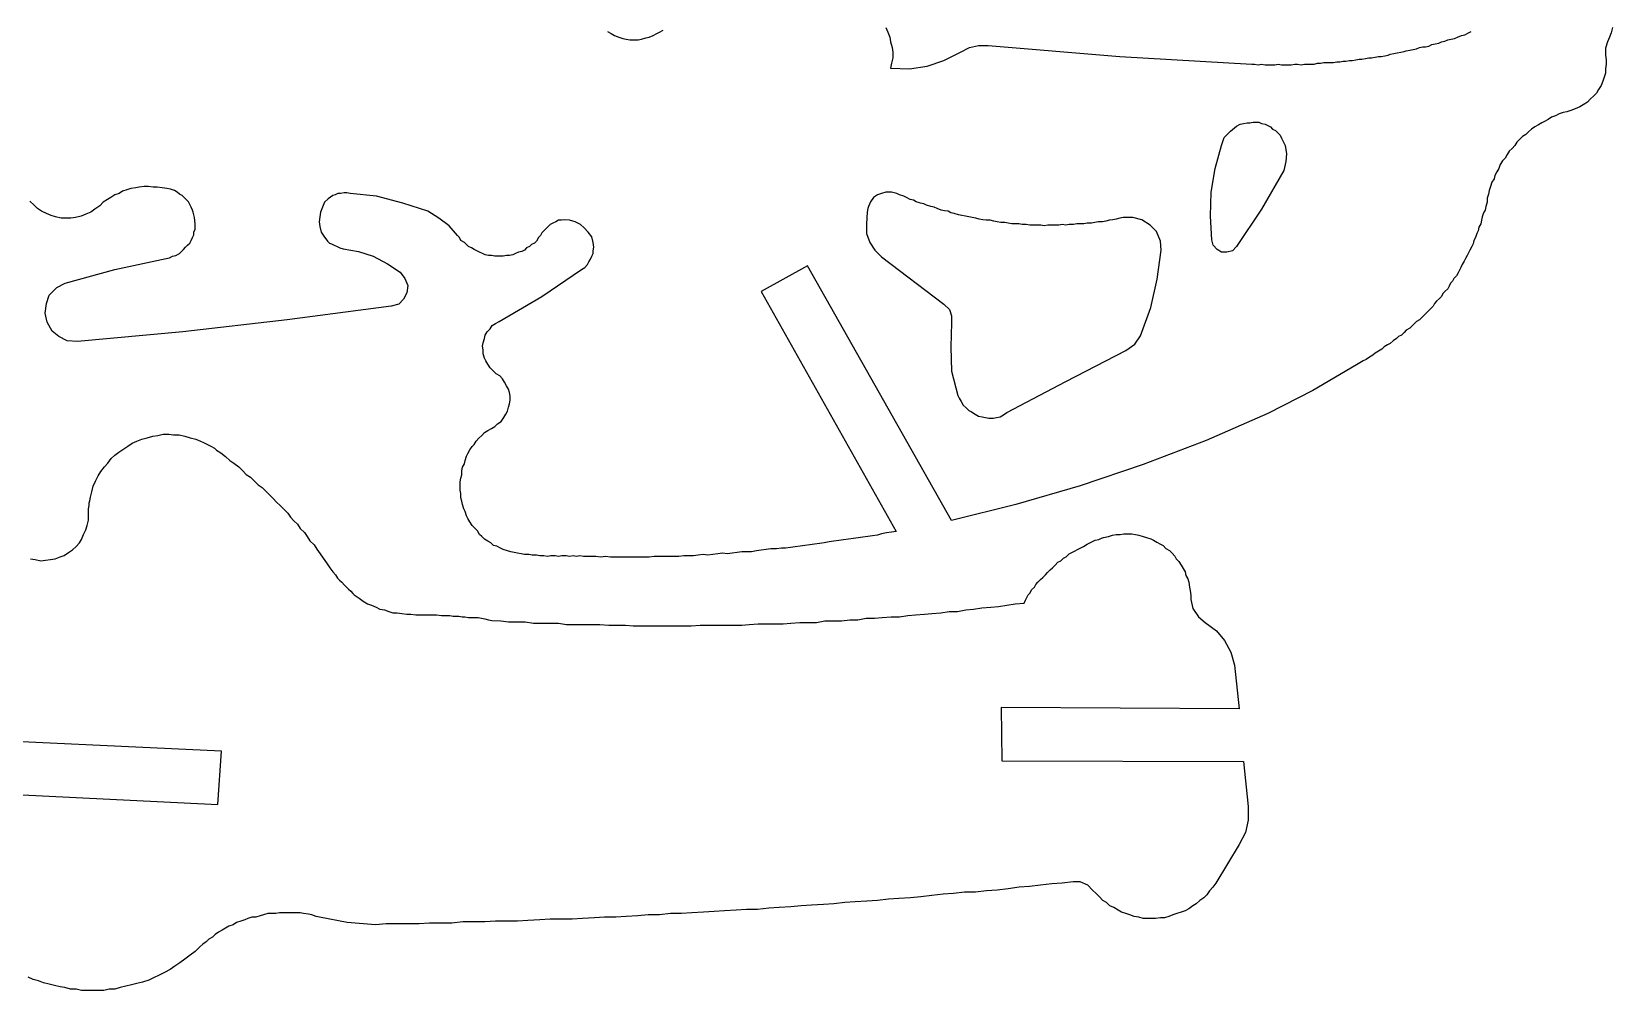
# Model space of a CAD drawing. Extents: x 6 to 899, y 6 to 466.
# Drawn here: x 703.6 to 884.6, y 6 to 115.8 of the extents above; entities that cross this region are included whole.
import ezdxf

# ---------------------------------------------------------------- set-up
doc = ezdxf.new("R2010")
doc.units = 0
doc.header["$MEASUREMENT"] = 0
doc.layers.add('DEFAULT_LAYER', color=1, linetype='Continuous')

msp = doc.modelspace()

# ---------------------------------------------------------------- linework, layer by layer
at = {"layer": 'DEFAULT_LAYER'}
for points in [[(884.59, 116.33), (884.43, 115.69), (884.27, 115.22), (884.03, 114.66), (883.8, 113.95), (883.8, 113.16), (883.87, 112.6), (883.87, 112.13), (883.8, 111.57), (883.8, 111.1), (883.64, 110.62), (883.48, 110.15), (883.32, 109.67), (883, 109.2), (882.77, 108.8), (882.45, 108.48), (882.05, 108.09), (881.74, 107.77), (881.26, 107.45), (880.86, 107.22), (880.31, 106.98), (879.83, 106.82), (879.36, 106.66), (878.96, 106.58), (878.49, 106.43), (878.09, 106.19), (877.62, 106.03), (877.22, 105.79), (876.82, 105.55), (876.51, 105.4), (876.11, 105.16), (875.72, 104.92), (875.32, 104.68), (875, 104.37), (874.69, 104.05), (874.29, 103.81), (873.97, 103.49), (873.66, 103.18), (873.42, 102.78), (873.1, 102.46), (872.78, 102.15), (872.55, 101.75), (872.31, 101.36), (871.99, 101.04), (871.75, 100.64), (871.6, 100.17), (871.36, 99.77), (871.12, 99.37), (871.04, 98.98), (870.8, 98.58), (870.65, 98.11), (870.49, 97.63), (870.41, 97.24), (870.25, 96.76), (870.25, 96.29), (870.09, 95.81), (870.01, 95.41), (869.85, 95.1), (869.69, 94.62), (869.62, 94.23), (869.54, 93.83), (869.3, 93.43), (869.22, 93.04), (869.06, 92.72), (868.9, 92.25), (868.74, 91.93), (868.66, 91.53), (868.51, 91.22), (868.27, 90.82), (868.11, 90.5), (867.95, 90.19), (867.79, 89.87), (867.63, 89.55), (867.4, 89.16), (867.24, 88.84), (867.08, 88.52), (866.92, 88.2), (866.76, 87.89), (866.45, 87.57), (866.29, 87.25), (866.05, 87.02), (865.89, 86.7), (865.73, 86.38), (865.42, 86.07), (865.18, 85.83), (865.02, 85.51), (864.78, 85.27), (864.47, 84.96), (864.23, 84.72), (864.07, 84.4), (863.83, 84.16), (863.52, 83.85), (863.28, 83.61), (863.04, 83.37), (862.8, 83.13), (862.49, 82.82), (862.17, 82.66), (861.85, 82.34), (861.61, 82.11), (861.38, 81.87), (860.98, 81.63), (860.74, 81.39), (860.43, 81.08), (860.11, 80.92), (859.87, 80.68), (859.48, 80.44), (859.16, 80.12), (858.84, 79.97), (858.45, 79.73), (858.21, 79.49), (857.81, 79.25), (857.42, 79.02), (857.18, 78.78), (856.78, 78.54), (856.39, 78.3), (856.07, 78.14), (855.67, 77.91), (855.28, 77.67), (850.29, 74.74), (845.14, 72.12), (838.09, 69.03), (830.88, 66.26), (823.67, 63.81), (816.3, 61.67), (808.93, 59.84), (792.46, 89), (787.15, 86.07), (802.6, 58.58), (802.04, 58.5), (801.49, 58.42), (800.93, 58.34), (800.46, 58.18), (799.9, 58.1), (799.35, 58.02), (798.79, 57.94), (798.24, 57.86), (797.69, 57.79), (797.13, 57.71), (796.58, 57.63), (796.02, 57.55), (795.47, 57.47), (794.91, 57.39), (794.36, 57.31), (793.8, 57.23), (793.25, 57.15), (792.69, 57.07), (792.14, 56.99), (791.59, 56.91), (791.03, 56.83), (790.48, 56.76), (789.92, 56.68), (789.45, 56.68), (788.89, 56.6), (788.26, 56.6), (787.7, 56.52), (787.15, 56.44), (786.59, 56.36), (786.04, 56.28), (785.56, 56.28), (784.93, 56.28), (784.38, 56.2), (783.82, 56.12), (783.27, 56.04), (782.71, 56.12), (782.16, 56.04), (781.6, 55.96), (781.05, 55.88), (780.5, 55.96), (779.94, 55.88), (779.39, 55.8), (778.75, 55.8), (778.28, 55.8), (777.72, 55.73), (777.09, 55.73), (776.61, 55.73), (775.98, 55.73), (775.5, 55.73), (774.87, 55.73), (774.32, 55.65), (773.84, 55.65), (773.21, 55.65), (772.73, 55.65), (772.1, 55.65), (771.62, 55.65), (770.99, 55.65), (770.51, 55.65), (769.88, 55.65), (769.33, 55.73), (768.77, 55.65), (768.22, 55.73), (767.74, 55.73), (767.11, 55.73), (766.79, 55.73), (766.39, 55.8), (766, 55.73), (765.6, 55.8), (765.21, 55.73), (764.81, 55.8), (764.33, 55.8), (763.94, 55.73), (763.54, 55.8), (763.07, 55.8), (762.67, 55.73), (762.27, 55.8), (761.8, 55.8), (761.4, 55.88), (760.93, 55.88), (760.53, 55.96), (760.06, 55.96), (759.66, 56.04), (759.26, 56.12), (758.87, 56.2), (758.47, 56.28), (758.08, 56.36), (757.6, 56.52), (757.28, 56.68), (756.89, 56.91), (756.49, 56.99), (756.18, 57.31), (755.86, 57.47), (755.46, 57.71), (755.15, 58.02), (754.91, 58.26), (754.67, 58.66), (754.35, 58.97), (754.04, 59.29), (753.8, 59.69), (753.56, 60.08), (753.4, 60.4), (753.24, 60.87), (753.09, 61.19), (752.93, 61.67), (752.85, 62.06), (752.77, 62.46), (752.77, 62.93), (752.69, 63.33), (752.69, 63.81), (752.69, 64.28), (752.77, 64.68), (752.85, 65.07), (752.85, 65.55), (752.93, 65.94), (753.16, 66.34), (753.24, 66.74), (753.4, 67.21), (753.56, 67.53), (753.8, 67.93), (754.04, 68.32), (754.27, 68.56), (754.51, 68.95), (754.83, 69.27), (755.15, 69.59), (755.46, 69.91), (755.86, 70.14), (756.25, 70.38), (756.65, 70.62), (756.97, 70.94), (757.36, 71.17), (757.68, 71.65), (757.92, 72.04), (758.08, 72.36), (758.23, 72.84), (758.31, 73.23), (758.39, 73.63), (758.39, 74.1), (758.31, 74.5), (758.23, 74.9), (758, 75.29), (757.76, 75.69), (757.52, 76.08), (757.2, 76.4), (756.81, 76.64), (756.41, 77.04), (756.1, 77.35), (755.86, 77.75), (755.62, 78.14), (755.46, 78.46), (755.3, 78.94), (755.3, 79.41), (755.22, 79.81), (755.3, 80.2), (755.46, 80.68), (755.54, 81.08), (755.78, 81.47), (756.1, 81.79), (756.33, 82.18), (756.73, 82.42), (757.13, 82.66), (762.04, 85.51), (766.55, 88.6), (766.95, 88.84), (767.27, 89.16), (767.42, 89.47), (767.58, 89.79), (767.74, 90.11), (767.9, 90.42), (767.9, 90.74), (767.98, 91.14), (767.9, 91.69), (767.74, 92.32), (767.34, 92.88), (766.87, 93.35), (766.47, 93.75), (765.84, 94.07), (765.21, 94.23), (764.65, 94.3), (764.26, 94.23), (763.94, 94.23), (763.62, 94.07), (763.3, 93.91), (762.99, 93.75), (762.67, 93.43), (762.43, 93.2), (762.04, 92.8), (761.88, 92.48), (761.64, 92.25), (761.4, 91.85), (761.17, 91.61), (760.85, 91.45), (760.61, 91.22), (760.29, 91.06), (760.06, 90.82), (759.74, 90.66), (759.34, 90.58), (759.03, 90.42), (758.71, 90.26), (758.31, 90.19), (758, 90.19), (757.6, 90.11), (757.28, 90.11), (756.97, 90.11), (756.65, 90.11), (756.25, 90.19), (755.94, 90.19), (755.54, 90.26), (755.22, 90.42), (754.91, 90.58), (754.59, 90.74), (754.27, 90.9), (753.96, 91.06), (753.64, 91.22), (753.4, 91.45), (753.16, 91.69), (752.77, 91.93), (752.61, 92.25), (752.37, 92.48), (751.42, 93.59), (750.23, 94.46), (748.97, 95.26), (746.11, 96.21), (743.1, 97), (740.09, 97.31), (739.7, 97.39), (739.38, 97.39), (738.98, 97.31), (738.67, 97.31), (738.35, 97.16), (738.11, 97.08), (737.56, 96.68), (737.16, 96.29), (736.93, 95.73), (736.69, 95.18), (736.61, 94.62), (736.53, 94.07), (736.61, 93.51), (736.77, 92.88), (737.08, 92.4), (737.48, 91.85), (737.72, 91.61), (737.95, 91.53), (738.27, 91.37), (738.59, 91.22), (738.91, 91.06), (739.3, 90.98), (741.04, 90.66), (742.71, 90.11), (744.37, 89.23), (745.8, 88.28), (746.35, 87.57), (746.67, 86.78), (746.59, 85.91), (746.19, 85.19), (745.64, 84.64), (744.77, 84.4), (732.89, 82.82), (720.92, 81.47), (708.88, 80.36), (707.69, 80.44), (706.74, 80.92), (705.95, 81.55), (705.4, 82.58), (705.16, 83.61), (705.32, 84.72), (705.63, 85.67), (706.51, 86.54), (707.46, 87.02), (713.16, 88.6), (719.02, 89.87), (719.42, 89.95), (719.73, 90.11), (720.13, 90.19), (720.53, 90.42), (720.76, 90.66), (721, 90.9), (721.24, 91.14), (721.48, 91.37), (721.72, 91.61), (721.87, 91.93), (722.03, 92.25), (722.19, 92.56), (722.19, 92.88), (722.35, 93.2), (722.35, 93.83), (722.27, 94.54), (722.11, 95.18), (722.03, 95.41), (721.87, 95.73), (721.72, 96.05), (721.56, 96.36), (721.32, 96.6), (721.08, 96.84), (720.84, 97.08), (720.53, 97.24), (720.29, 97.47), (719.97, 97.63), (719.5, 97.79), (719.1, 97.87), (718.55, 97.95), (717.99, 98.03), (717.52, 98.03), (716.96, 98.11), (716.49, 98.11), (715.93, 98.03), (715.54, 97.95), (714.98, 97.87), (714.51, 97.71), (714.03, 97.55), (713.64, 97.31), (713.16, 97.16), (712.68, 96.84), (712.29, 96.6), (711.81, 96.29), (711.42, 95.89), (710.86, 95.49), (710.39, 95.18), (709.83, 94.94), (709.28, 94.7), (708.64, 94.54), (708.09, 94.46), (707.61, 94.46), (706.98, 94.46), (706.35, 94.62), (705.87, 94.78), (705.32, 95.02), (704.76, 95.26), (704.29, 95.57), (703.89, 95.97), (703.42, 96.44)], [(769.56, 115.85), (769.96, 115.61), (770.36, 115.38), (770.83, 115.22), (771.31, 115.06), (771.7, 114.98), (772.1, 114.9), (772.57, 114.9), (773.05, 114.9), (773.44, 114.98), (773.92, 115.14), (774.32, 115.22), (774.79, 115.38), (775.19, 115.61), (775.5, 115.77), (775.9, 116.01)], [(801.41, 116.33), (801.65, 115.77), (801.88, 115.22), (801.96, 114.66), (802.12, 114.03), (802.2, 113.48), (802.2, 112.84), (802.04, 112.21), (801.96, 111.65), (804.1, 111.57), (806.16, 111.89), (808.06, 112.52), (809.96, 113.48), (810.99, 114.03), (812.02, 114.27), (813.13, 114.27), (828.18, 113), (843.31, 112.13), (843.63, 112.13), (844.03, 112.05), (844.42, 112.13), (844.82, 112.05), (845.14, 112.05), (845.61, 112.05), (845.93, 112.05), (846.33, 112.13), (846.72, 112.05), (847.04, 112.05), (847.51, 112.05), (847.83, 112.05), (848.23, 112.13), (848.54, 112.13), (848.94, 112.05), (849.34, 112.13), (849.65, 112.13), (850.13, 112.13), (850.44, 112.13), (850.84, 112.21), (851.16, 112.21), (851.55, 112.29), (851.87, 112.29), (852.35, 112.29), (852.66, 112.29), (853.06, 112.37), (853.38, 112.37), (853.77, 112.45), (854.09, 112.45), (854.48, 112.52), (854.8, 112.52), (855.2, 112.6), (855.59, 112.68), (855.91, 112.68), (856.31, 112.76), (856.7, 112.84), (857.02, 112.84), (857.42, 112.92), (857.81, 113), (858.13, 113), (858.52, 113.08), (858.92, 113.16), (859.16, 113.24), (859.55, 113.32), (859.95, 113.4), (860.35, 113.48), (860.74, 113.55), (860.98, 113.63), (861.38, 113.71), (861.77, 113.79), (862.17, 113.87), (862.49, 114.03), (862.88, 114.11), (863.2, 114.11), (863.59, 114.19), (863.91, 114.35), (864.31, 114.43), (864.7, 114.51), (865.02, 114.66), (865.42, 114.74), (865.73, 114.9), (866.13, 114.98), (866.53, 115.06), (866.84, 115.22), (867.32, 115.38), (867.71, 115.46), (868.11, 115.69), (868.43, 115.85)], [(703.47, 55.47), (704.03, 55.39), (704.66, 55.23), (705.22, 55.31), (705.77, 55.39), (706.32, 55.47), (706.88, 55.7), (707.35, 55.86), (707.83, 56.18), (708.3, 56.5), (708.7, 56.89), (709.1, 57.29), (709.33, 57.68), (709.57, 58.24), (709.81, 58.79), (709.97, 59.27), (710.13, 59.9), (710.13, 60.54), (710.13, 60.85), (710.13, 61.17), (710.21, 61.57), (710.21, 61.88), (710.29, 62.12), (710.36, 62.52), (710.52, 63.15), (710.68, 63.78), (710.92, 64.34), (711.24, 64.97), (711.55, 65.45), (711.95, 66), (712.35, 66.4), (712.74, 66.95), (713.14, 67.35), (713.61, 67.66), (714.17, 68.06), (714.64, 68.38), (715.12, 68.69), (715.67, 68.93), (716.23, 69.17), (716.86, 69.33), (717.49, 69.49), (718.05, 69.57), (718.68, 69.72), (719.32, 69.72), (719.87, 69.65), (720.5, 69.65), (721.14, 69.49), (721.77, 69.33), (722.41, 69.17), (722.96, 68.93), (723.28, 68.77), (723.59, 68.62), (723.91, 68.46), (724.15, 68.38), (724.54, 68.14), (724.78, 67.9), (725.26, 67.59), (725.81, 67.19), (726.29, 66.71), (726.76, 66.4), (727.32, 66), (727.71, 65.61), (728.19, 65.13), (728.66, 64.81), (729.14, 64.34), (729.54, 63.94), (730.01, 63.62), (730.41, 63.23), (730.88, 62.75), (731.28, 62.36), (731.67, 61.96), (732.07, 61.57), (732.47, 61.17), (732.94, 60.69), (733.26, 60.22), (733.65, 59.82), (734.05, 59.43), (734.37, 58.95), (734.84, 58.48), (735.16, 58), (735.48, 57.53), (735.95, 57.05), (736.27, 56.57), (736.66, 56.02), (736.98, 55.54), (737.38, 54.99), (737.77, 54.44), (738.09, 53.96), (738.41, 53.64), (738.65, 53.25), (738.88, 53.01), (739.12, 52.77), (739.44, 52.46), (739.68, 52.22), (739.91, 51.98), (740.15, 51.74), (740.39, 51.5), (740.55, 51.35), (741.1, 50.95), (741.58, 50.63), (742.05, 50.32), (742.53, 50.16), (743.08, 49.92), (743.48, 49.68), (744.03, 49.6), (744.51, 49.44), (744.98, 49.29), (745.46, 49.29), (746.01, 49.21), (746.57, 49.13), (747.04, 49.13), (747.6, 49.05), (748.23, 49.05), (748.71, 49.05), (749.34, 49.05), (749.97, 49.05), (750.53, 48.97), (751.16, 48.97), (751.48, 48.97), (751.87, 48.89), (752.19, 48.89), (752.51, 48.89), (752.9, 48.81), (753.22, 48.81), (753.62, 48.73), (753.93, 48.73), (754.41, 48.73), (754.73, 48.73), (755.12, 48.65), (755.52, 48.57), (755.91, 48.49), (756.31, 48.41), (757.34, 48.34), (758.21, 48.26), (759.16, 48.26), (760.11, 48.26), (761.06, 48.1), (762.01, 48.1), (762.97, 48.1), (763.92, 48.1), (764.87, 47.94), (765.82, 47.94), (766.77, 47.94), (767.72, 47.94), (768.67, 47.94), (769.7, 47.86), (770.65, 47.86), (771.6, 47.86), (772.47, 47.78), (773.42, 47.78), (774.37, 47.78), (775.32, 47.78), (776.27, 47.78), (777.22, 47.78), (778.18, 47.78), (779.13, 47.78), (780.16, 47.86), (781.11, 47.86), (782.06, 47.86), (783.01, 47.86), (783.96, 47.86), (784.91, 47.86), (785.78, 47.94), (786.81, 48.02), (787.76, 48.02), (788.71, 48.02), (789.66, 48.02), (790.53, 48.1), (791.56, 48.18), (792.51, 48.18), (793.46, 48.18), (794.41, 48.34), (795.37, 48.34), (796.32, 48.34), (797.27, 48.49), (798.22, 48.49), (799.17, 48.65), (800.12, 48.65), (800.99, 48.73), (802.02, 48.81), (802.97, 48.81), (803.92, 48.97), (804.79, 49.05), (805.82, 49.13), (806.69, 49.21), (807.72, 49.29), (808.67, 49.44), (809.62, 49.44), (810.58, 49.6), (811.45, 49.68), (812.4, 49.84), (813.43, 49.92), (814.3, 50), (815.25, 50.16), (816.2, 50.32), (817.23, 50.4), (817.39, 50.71), (817.55, 51.03), (817.7, 51.35), (817.94, 51.58), (818.1, 51.9), (818.42, 52.22), (818.58, 52.53), (818.81, 52.77), (819.13, 53.09), (819.37, 53.33), (819.69, 53.64), (819.92, 53.88), (820.24, 54.2), (820.48, 54.44), (820.79, 54.75), (821.11, 55.07), (821.43, 55.23), (821.75, 55.54), (822.06, 55.7), (822.38, 56.02), (822.7, 56.18), (823.01, 56.34), (823.41, 56.57), (823.73, 56.73), (824.04, 56.89), (824.44, 57.13), (824.76, 57.29), (825.07, 57.45), (825.39, 57.6), (825.79, 57.68), (826.1, 57.84), (826.34, 57.92), (826.89, 58), (827.37, 58.16), (827.77, 58.24), (828.24, 58.24), (828.64, 58.32), (829.11, 58.32), (829.59, 58.32), (829.98, 58.24), (830.38, 58.16), (830.86, 58), (831.25, 57.92), (831.73, 57.76), (832.04, 57.6), (832.44, 57.37), (832.84, 57.13), (833.15, 56.97), (833.47, 56.65), (833.87, 56.42), (834.18, 56.1), (834.5, 55.78), (834.66, 55.47), (834.97, 55.15), (835.21, 54.75), (835.45, 54.36), (835.69, 53.96), (835.77, 53.56), (836, 53.17), (836.08, 52.77), (836.16, 52.22), (836.24, 51.82), (836.32, 51.27), (836.32, 50.79), (836.56, 49.76), (837.19, 48.81), (837.98, 48.18), (839.25, 47.23), (840.2, 46.12), (840.92, 44.77), (841.31, 43.27), (841.87, 38.28), (814.62, 38.43), (814.69, 32.33), (842.34, 32.25), (842.9, 27.11), (842.9, 25.52), (842.58, 24.1), (841.87, 22.75), (839.17, 18.31), (838.86, 17.84), (838.46, 17.44), (838.14, 16.97), (837.83, 16.65), (837.35, 16.33), (836.95, 15.94), (836.56, 15.7), (836.08, 15.38), (835.69, 15.14), (835.21, 14.98), (834.74, 14.83), (834.26, 14.67), (833.79, 14.51), (833.31, 14.35), (832.84, 14.35), (832.28, 14.27), (831.81, 14.27), (831.33, 14.27), (830.86, 14.27), (830.38, 14.43), (829.83, 14.51), (829.35, 14.67), (828.87, 14.83), (828.4, 14.98), (828, 15.22), (827.53, 15.54), (827.05, 15.7), (826.66, 16.09), (826.26, 16.33), (825.86, 16.73), (825.47, 17.12), (825.07, 17.52), (824.52, 18.07), (823.65, 18.47), (822.85, 18.47), (821.59, 18.31), (820.4, 18.23), (819.13, 18.07), (817.86, 17.92), (816.68, 17.84), (815.41, 17.68), (814.14, 17.52), (812.95, 17.44), (811.68, 17.28), (810.42, 17.28), (809.15, 17.12), (807.96, 17.04), (806.69, 16.89), (805.43, 16.73), (804.24, 16.65), (802.89, 16.57), (801.7, 16.49), (800.44, 16.33), (799.25, 16.25), (797.9, 16.17), (796.71, 16.09), (795.44, 15.94), (794.26, 15.86), (792.91, 15.78), (791.72, 15.7), (790.53, 15.62), (789.19, 15.54), (788, 15.46), (786.73, 15.3), (785.46, 15.3), (784.27, 15.22), (782.93, 15.14), (781.74, 15.06), (780.55, 14.98), (779.2, 14.91), (778.02, 14.83), (776.75, 14.83), (775.48, 14.67), (774.21, 14.67), (773.03, 14.59), (771.68, 14.51), (770.49, 14.43), (769.22, 14.43), (768.04, 14.35), (766.69, 14.27), (765.5, 14.19), (764.23, 14.19), (762.97, 14.19), (761.78, 14.11), (760.43, 14.03), (759.24, 13.96), (757.97, 13.96), (756.71, 13.96), (755.52, 13.88), (754.25, 13.88), (752.98, 13.88), (751.72, 13.72), (750.45, 13.72), (749.18, 13.72), (747.99, 13.64), (746.73, 13.64), (745.46, 13.64), (744.19, 13.64), (743, 13.56), (739.75, 13.8), (736.59, 14.43), (736.19, 14.51), (735.71, 14.67), (735.32, 14.75), (734.76, 14.83), (734.37, 14.91), (733.89, 14.91), (733.42, 14.91), (732.94, 14.91), (732.47, 14.91), (731.99, 14.91), (731.59, 14.83), (731.12, 14.83), (730.64, 14.83), (730.17, 14.67), (729.77, 14.59), (729.3, 14.43), (728.82, 14.43), (728.35, 14.27), (728.03, 14.11), (727.55, 13.96), (727.08, 13.8), (726.68, 13.56), (726.21, 13.4), (725.81, 13.16), (725.42, 12.93), (725.02, 12.69), (724.62, 12.45), (724.31, 12.13), (723.91, 11.9), (723.59, 11.58), (723.2, 11.34), (722.88, 11.02), (722.33, 10.47), (721.77, 10.07), (721.14, 9.6), (720.58, 9.2), (720.03, 8.81), (719.47, 8.41), (718.84, 8.09), (718.21, 7.78), (717.57, 7.46), (717.02, 7.22), (716.31, 6.98), (715.67, 6.83), (715.04, 6.67), (714.4, 6.51), (713.77, 6.35), (713.14, 6.19), (712.5, 6.19), (711.87, 6.03), (711.24, 6.03), (710.6, 6.03), (709.97, 6.03), (709.33, 6.03), (708.7, 6.19), (708.07, 6.19), (707.43, 6.35), (706.88, 6.43), (706.25, 6.59), (705.61, 6.75), (704.98, 6.9), (704.42, 7.14), (703.79, 7.3), (703.23, 7.54)], [(692.46, 28.93), (724.94, 27.34), (725.34, 33.44), (692.62, 34.95)]]:
    msp.add_lwpolyline(points, dxfattribs=at)
for points in [[(841.57, 91.22), (841.1, 90.74), (840.46, 90.58), (839.83, 90.58), (839.35, 90.9), (838.88, 91.37), (838.72, 92.01), (838.56, 94.7), (838.64, 97.47), (839.12, 100.17), (839.83, 102.78), (840.15, 103.73), (840.86, 104.44), (841.57, 105), (841.97, 105.24), (842.36, 105.32), (842.76, 105.4), (843.08, 105.4), (843.47, 105.47), (843.79, 105.47), (844.11, 105.47), (844.42, 105.32), (844.82, 105.24), (845.14, 105.08), (845.45, 104.92), (845.69, 104.68), (846.01, 104.52), (846.25, 104.29), (846.56, 103.97), (846.72, 103.65), (847.12, 102.78), (847.28, 101.83), (847.2, 100.96), (846.96, 99.93), (844.42, 95.49), (841.57, 91.22)], [(828.58, 94.54), (828.18, 94.46), (827.79, 94.38), (827.39, 94.3), (827, 94.23), (826.6, 94.15), (826.2, 94.07), (825.73, 94.07), (825.33, 93.99), (824.94, 93.91), (824.46, 93.91), (824.06, 93.83), (823.75, 93.83), (823.27, 93.83), (822.88, 93.75), (822.4, 93.75), (822.01, 93.67), (821.61, 93.75), (821.21, 93.67), (820.74, 93.67), (820.42, 93.67), (819.95, 93.67), (819.55, 93.59), (819.15, 93.67), (818.68, 93.67), (818.36, 93.67), (817.89, 93.67), (817.49, 93.75), (817.01, 93.75), (816.62, 93.83), (816.3, 93.83), (815.83, 93.83), (815.43, 93.91), (815.03, 93.99), (814.56, 93.99), (814.16, 94.07), (813.77, 94.15), (813.37, 94.23), (812.9, 94.23), (812.5, 94.3), (812.1, 94.38), (811.71, 94.46), (811.31, 94.54), (810.91, 94.62), (810.52, 94.7), (810.12, 94.78), (809.73, 94.86), (809.25, 95.02), (808.86, 95.1), (808.54, 95.26), (808.14, 95.33), (807.75, 95.41), (807.27, 95.57), (806.95, 95.73), (806.56, 95.81), (806.08, 95.97), (805.77, 96.13), (805.37, 96.21), (804.89, 96.36), (804.58, 96.52), (804.18, 96.6), (803.79, 96.84), (803.47, 97), (802.99, 97.16), (802.68, 97.31), (802.04, 97.47), (801.41, 97.47), (800.93, 97.31), (800.46, 97.16), (799.98, 96.84), (799.67, 96.36), (799.43, 95.81), (799.35, 95.57), (799.27, 95.18), (799.19, 93.83), (799.19, 92.72), (799.59, 91.69), (800.14, 90.82), (800.93, 90.03), (808.06, 84.64), (808.7, 84.01), (808.93, 83.29), (808.93, 82.5), (808.86, 79.73), (808.93, 76.96), (809.65, 74.18), (809.81, 73.87), (810.04, 73.47), (810.28, 73.07), (810.6, 72.76), (810.91, 72.44), (811.23, 72.28), (811.63, 72.04), (812.02, 71.81), (812.42, 71.73), (812.82, 71.65), (813.21, 71.57), (813.69, 71.57), (814.08, 71.65), (814.48, 71.73), (814.88, 71.97), (815.27, 72.2), (822.01, 75.77), (828.9, 79.33), (829.93, 80.05), (830.56, 81), (831.75, 84.24), (832.46, 87.49), (832.94, 90.82), (832.86, 91.85), (832.38, 92.96), (831.67, 93.67), (830.72, 94.3), (829.69, 94.54), (828.58, 94.54)]]:
    msp.add_lwpolyline(points, close=True, dxfattribs=at)

doc.saveas('drawing.dxf')
